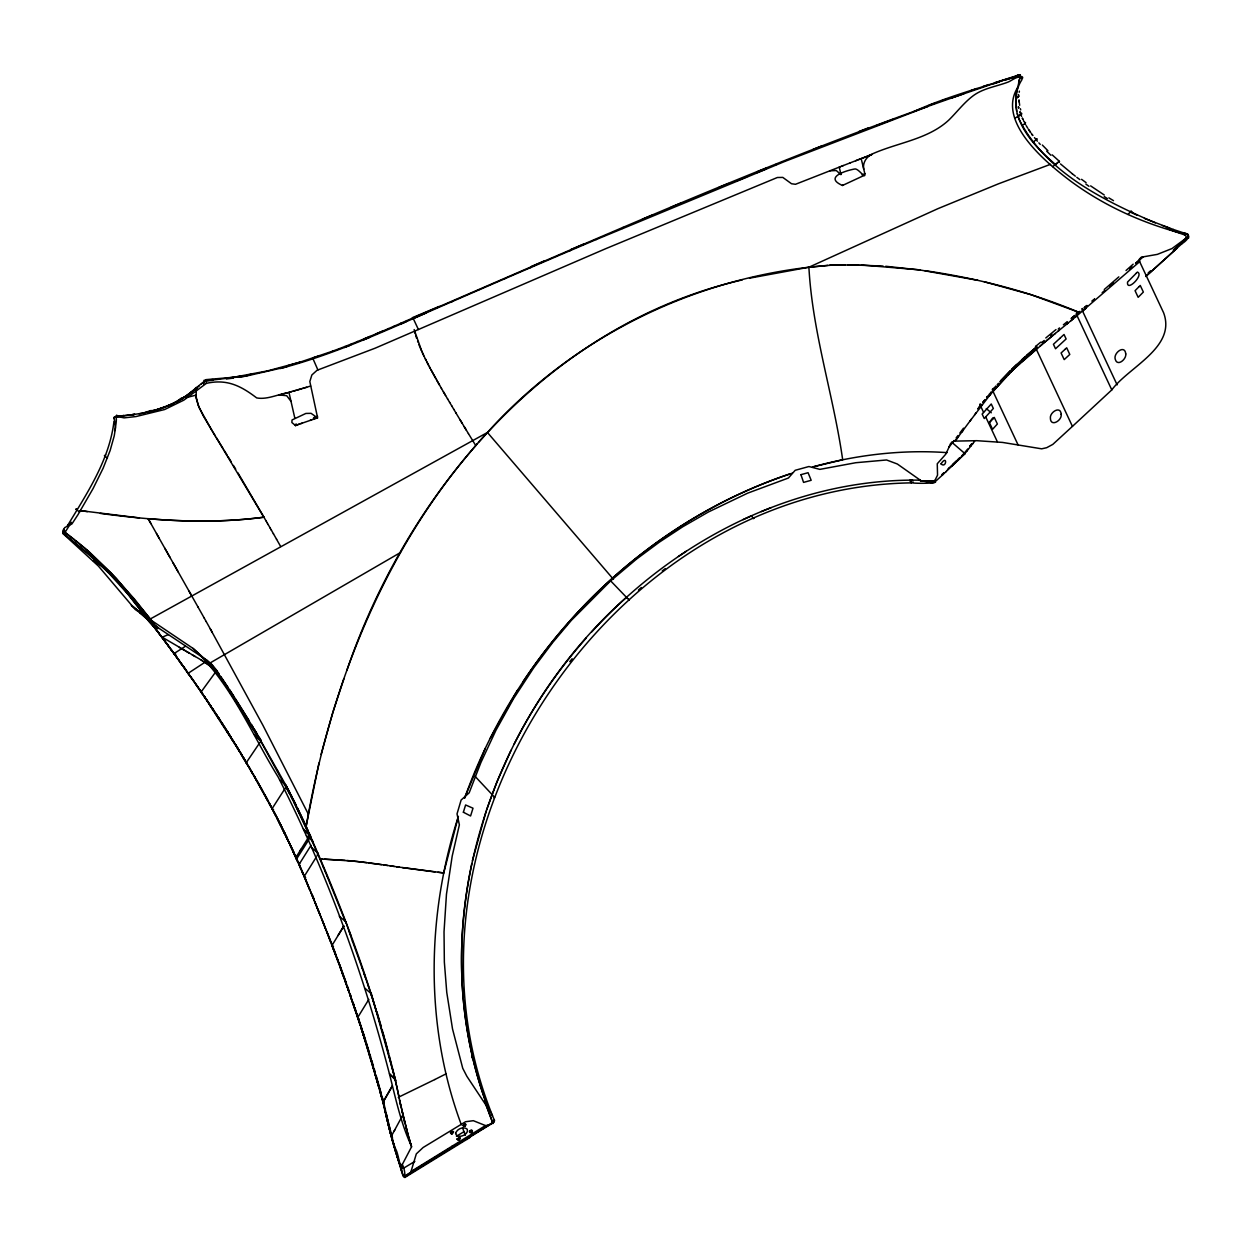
<?xml version="1.0" encoding="UTF-8"?>
<svg xmlns="http://www.w3.org/2000/svg" width="1252" height="1252" viewBox="0 0 1252 1252"><rect width="100%" height="100%" fill="white"/><g stroke="black" fill="none" stroke-linecap="round" stroke-linejoin="round"><path stroke-width="1.5" d="M296.458 859.216L308.665 839.951M402.283 1164.548L401.313 1169.133L402.08 1172.373M471.55 1132.09C474.915 1129.288 468.545 1134.594 470.095 1130.603M465.165 1126.002C462.958 1126.8 465.994 1125.564 465.916 1124.343C460.846 1129.241 465.854 1120.806 465.4 1125.72M63.257 533.039L63.069 530.488L64.728 527.608L71.927 523.931L77.984 514.666L93.071 488.577L103.118 468.248L110.113 450.579L114.229 435.899L115.497 427.918L114.151 417.198L141.789 413.332L156.312 409.936L171.962 404.005L185.499 396.289L181.712 399.012M113.775 418.371C118.502 411.783 115.434 428.419 114.636 430.735M246.19 762.781L259.79 742.655M867.855 156.046C894.084 142.885 926.636 140.584 948.719 120.161C956.794 112.273 963.633 103.055 972.647 96.154C982.914 88.219 996.263 86.591 1008.11 82.069C1011.757 80.723 1020.38 73.336 1022.055 79.471C1014.386 91.067 1014.073 106.138 1018.971 119.081C1045.279 171.947 1103.544 200.398 1155.314 222.856M1015.779 99.988L1016.765 111.287M451.925 1133.655L453.271 1131.511L450.563 1132.528L452.254 1133.576L453.615 1131.808L451.659 1133.686L452.52 1132.528M459.234 1139.68L459.875 1137.786L459.124 1139.696L457.027 1138.944L459.875 1137.786L459.124 1140.149M464.93 1123.936L462.708 1125.485L463.944 1126.205L464.836 1125.125M459.014 1140.29L458.075 1139.68L459.077 1138.788M452.442 1133.702L451.456 1133.436L452.426 1132.637M463.741 1125.971L464.727 1125.172M459.719 1139.289L458.185 1139.899L459.108 1138.882M332.516 351.186L300.433 362.016L267.521 370.905L233.78 377.243L206.032 379.638L206.345 383.362C227.113 378.714 240.994 385.992 256.691 397.917C266.457 399.811 277.208 394.709 285.988 393.144M395.82 1082.933L395.335 1079.271L389.372 1073.621C362.845 971.364 326.349 871.251 278.21 777.116C251.417 733.672 231.213 683.42 193.011 648.395L135.294 609.552L98.407 566.076L62.71 533.368L87.718 552.93L109.284 573.619L129.363 595.811L153.37 625.828M395.554 1079.913L395.413 1080.726L383.112 1033.088M205.829 380.405L201.4 383.941M383.331 1103.716L383.049 1102.339L392.283 1086.204M1022.524 78.266C1025.169 71.818 991.787 84.213 981.74 87.687C785.583 153.933 596.39 238.975 406.399 320.809M384.067 1106.924L382.971 1102.12L392.22 1085.953M177.236 401.329L181.18 398.261L183.418 398.277L180.022 400.03M1015.81 98.939L1018.784 96.357L1018.299 94.51M1017.61 87.593C996.702 121.647 1045.295 162.071 1070.836 181.274C1103.701 205.469 1141.433 222.715 1180.824 233.138C1192.139 232.23 1189.494 239.022 1181.904 243.733M1173.218 229.429L1187.851 234.296L1187.898 238.083M1040.709 342.187L1035.639 346.413L1035.905 348.353L1072.432 426.384L1052.807 444.397L1046.672 447.7L1041.664 448.826L1002.539 442.425L976.826 440.688L954.055 441.127L950.706 443.333L948.938 447.199L954.227 440.422M196.298 389.982L196.079 397.933L199.068 407.401M1079.897 311.325L1077.456 313.329L1076.407 312.922L1076.673 314.862L1111.792 389.904L1072.432 426.384M295.785 857.604L309.854 835.147L303.36 828.887M467.09 1139.476L466.793 1138.459L405.93 1176.082L410.781 1172.279L416.321 1153.874L423.145 1147.489L465.556 1121.729L473.334 1120.697L485.839 1125.704L487.826 1125.016M331.952 945.526L343.956 925.854L337.993 935.541M357.665 1017.547L368.839 999.378M1015.92 97.171L1016.061 95.731M298.884 864.694L311.044 845.319M113.979 421.345C109.472 459.719 87.311 492.787 67.827 525.151M115.779 416.619L123.932 415.586L121.757 415.774M113.807 418.622L114.746 416.76M948.875 447.512L945.776 454.179L937.263 463.756L937.545 475.15L935.26 479.782L931.942 482.724L920.987 480.674L897.34 464.007L886.557 459.969L855.742 462.724L819.857 469.375L808.933 466.526L795.192 470.298L788.4 478.029L747.601 493.178L708.303 512.037L682.794 526.732L659.381 542.132L636.72 558.94L610.647 580.865L571.35 620.335L552.57 642.636L533.618 667.926L513.523 698.679L495.995 730.182L480.925 762.484L469.156 792.845L461.112 800.044L457.027 813.894L459.374 824.865L452.191 856.133L446.463 894.257L444.022 931.832L444.35 962.099L446.761 992.413L452.52 1028.941L462.739 1068.285L466.855 1076.282L490.909 1112.59L494.415 1120.18L492.928 1123.56L484.54 1100.774M1018.032 444.82L992.977 391.313C990.629 387.604 994.87 389.388 995.888 386.273M1019.222 92.288L1019.363 91.114M143.823 412.941L150.522 410.64L154.716 410.5M1016.233 94.323L1017.438 88.235M1132.246 212.308L1131.119 210.962L1128.052 214.483M1017.532 88.016L1020.13 77.029M1020.083 75.026C1022.18 75.683 1015.45 73.837 1017.344 76.544M306.333 825.209L318.963 762.969M116.593 416.791L119.582 415.946M493.445 1122.105L449.39 1148.851L493.491 1122.34M452.16 1146.159L453.881 1146.425M352.438 941.16L345.771 921.816L339.308 916.214M306.192 826.383C329.777 688.428 383.065 552.085 475.76 445.587M458.154 817.04C426.462 916.292 424.788 1026.624 461.346 1124.797M406.524 1175.957C400.233 1180.307 399.482 1150.932 394.224 1147.098M494.493 1121.009L494.352 1119.914L493.1 1122.762L466.965 1138.929M471.957 1131.964L472.348 1130.431L470.329 1130.478M951.645 442.144L965.073 453.725L961.786 455.9M471.816 863.536C454.445 944.337 458.655 1030.365 487.983 1107.91M437.903 872.268L443.724 872.941L458.404 816.398M472.411 860.766L486.167 811.077M1018.612 82.382L1019.488 79.142M321.06 754.471L332.875 712.185L343.909 678.662M345.865 922.661L326.928 875.837M357.665 1017.516L359.512 1023.166M1035.529 346.647L1037.454 347.477M471.441 1132.669L471.096 1132.34M486.558 809.887L496.997 781.717L511.019 750.292M464.602 798.197C517.655 648.943 639.412 523.899 790.466 473.725M196.705 388.636L197.034 387.76L192.839 391.203M346.82 670.509C408.418 489.939 550.254 323.892 742.186 279.932M464.617 797.931L485.353 748.273M1059.38 162.04L1059.223 162.322M331.968 945.323L341.608 969.971M401.156 1168.57L400.812 1167.349L411.611 1146.722L410.687 1143.389L411.345 1145.47M369.903 990.723L376.382 1011.287M392.017 1134.969L391.266 1136.347L402.972 1114.749L400.186 1102.636M514.118 744.095C533.508 705.784 557.923 670.023 586.374 637.878M490.299 738.179L517.373 690.462M913.193 482.02C904.069 483.507 933.82 483.882 935.479 482.114M394.177 1130.994L394.896 1129.68M494.337 1121.416L492.85 1122.934L484.665 1101.212M63.586 529.377L64.134 533.915L63.085 533.462M67.232 526.169L67.827 525.151M71.364 522.272L65.48 531.662L63.821 529.643M316.208 857.197L304.189 876.447L303.234 874.162M317.069 855.836L318.039 853.175L311.576 847.588M300.183 850.577L301.043 849.216M309.526 838.605L310.512 835.976L304.017 830.358M285.221 788.212L272.107 808.636L273.578 809.778M403.692 1176.614C405.914 1177.6 404.553 1167.678 402.08 1164.219M523.117 681.651C586.859 585.31 682.23 509.267 792.344 473.178M157.799 628.645L134.574 599.223L111.037 572.884L89.33 552.007L65.573 532.836L74.4 539.549M117.406 416.102L116.843 415.241L116.17 416.274L124.104 417.871L135.967 416.556L164.622 409.529L183.825 400.155L206.345 383.362M969.815 421.282L989.862 395.069L1006.045 376.821M971.396 419.138L955.182 440.97L958.516 436.541M961.802 432.143L963.414 429.952M974.541 414.882L976.106 412.769M116.577 415.429L116.186 416.274L118.345 416.118M963.524 428.153L959.861 433.035M956.121 437.95L957.999 435.493M982.319 404.568L980.832 406.509L983.618 412.44L991.255 403.989L993.352 408.481L984.244 418.544L982.147 414.068L983.493 412.581M989.221 422.519L992.805 417.902M984.307 400.499L982.82 402.44L985.058 399.545M969.831 446.307L971.849 443.724M969.721 446.448L971.74 443.865M972.601 443.865L974.635 441.267M188.223 673.247L206.94 660.962L193.011 648.395M966.841 451.127L970.816 446.119M964.009 454.46L966.904 451.064M970.691 446.275L972.741 443.678M987.327 396.665L986.576 397.62L988.078 395.726M569.754 661.698L572.133 658.693M965.683 451.534L967.686 449.03M961.802 455.885L965.636 451.596M988.845 394.771L989.612 393.832M989.111 395.992L990.645 394.114M990.379 392.878L991.146 391.939M992.695 390.076L995.95 386.211M992.194 392.252L1013.478 369.403L1045.17 341.812M161.946 637.284L168.394 634.592M997.202 384.755L998.47 383.315M478.42 442.3L484.039 436.134M477.137 443.74L475.65 445.399L468.42 433.599M999.753 381.876L1010.317 370.67M185.312 646.329L174.075 653.544L174.998 654.749M1000.849 380.639L1016.671 364.457M484.821 435.289L487.435 432.472C570.067 340.591 686.268 281.481 808.902 267.224L831.891 265.142L858.856 264.892M1111.792 389.904C1128.553 366.993 1176.536 347.383 1163.609 312.781L1139.664 261.668L1139.367 259.101L1141.354 257.176L1157.364 254.375L1172.013 248.553L1185.894 238.318L1186.113 236.159L1184.251 234.218L1185.394 234.218M591.82 631.837C674.812 540.426 795.067 478.107 920.142 480.173L919.516 480.158M1052.196 154.857L1059.474 161.414L1052.635 166.626M1057.408 162.791L1055.702 164.716C1039.661 150.741 1023.197 134.856 1017.328 113.729M1007.422 375.412L1008.799 374.019M1011.679 369.293L1025.357 356.538M1010.192 372.626L1019.723 363.565M964.916 453.568L962.178 456.244M963.555 454.914L960.8 457.575M961.724 456.698L955.26 462.911M960.347 458.029L958.5 459.797M957.107 461.127L958.03 460.251M956.184 462.019L953.398 464.68M958.234 459.281L960.018 457.59L952.835 464.414M954.791 463.35L945.933 471.769M951.536 466.448L952.944 465.118M956.45 460.986L949.266 467.778M947.482 469.484L949.251 467.81M942.615 474.899L934.336 482.443L935.447 482.145M942.177 475.306L946.356 471.362M1187.225 237.395L1176.77 247.129M1186.974 237.614L1174.313 249.383M626.282 597.47C486.872 721.121 420.75 930.565 488.045 1108.004M1182.217 243.436L1146.269 276.019M213.169 379.528L204.029 380.342L203.873 384.286M1173.249 250.369L1175.597 248.209M1176.708 248.538L1145.705 276.52M205.5 380.232L202.918 382.564M1139.664 261.668L1075.765 316.772M1021.069 362.344L1036.28 349.198M1022.242 359.308L1036.672 346.82L1026.75 355.302M201.885 383.253L185.546 396.54M1057.862 162.353L1059.427 161.383M1126.033 270.526L1133.154 264.172M1129.492 268.851L1131.933 266.676M1148.162 272.936L1150.588 270.792M199.35 385.757L198.833 386.211M1118.834 276.864L1104.28 289.494M1109.695 286.176L1113.435 282.936M198.317 386.665L193.027 391.062M1036.985 138.988L1036.14 139.692L1037.407 141.194M933.648 482.474L931.222 483.303M1102.167 292.655L1104.671 290.495M638.442 590.021L641.368 587.532M1033.025 142.274L1036.891 139.05M1040.083 346.022L1042.634 343.909M1044.293 340.481L1041.774 342.579L1043.026 341.53M1117.128 384.88L1082.589 311.138L1086.266 308.086M1043.871 342.876L1052.807 335.505M1046.406 340.779L1055.358 333.423M1045.796 337.962L1055.984 329.573M1050.616 335.239L1051.883 334.19M1076.188 314.362L1077.456 313.329M1077.033 315.723L1070.679 320.919M1058.253 328.979L1059.536 327.93M1072.369 317.476L1074.92 315.41L1071.07 318.54M1068.128 323L1054.059 334.472M1073.23 318.853L1066.861 324.033M1063.386 324.8L1067.267 321.639M1057.909 331.326L1059.192 330.293M193.528 390.374L184.592 397.166M192.135 391.751L188.473 394.49M191.979 391.876L189.287 393.895M452.645 1131.401L450.423 1132.95L451.534 1133.529M471.409 1130.165L469.281 1131.73L470.94 1132.387M662.261 570.896L665.328 568.596M206.017 662.12L204.029 661.635M187.44 395.225L188.285 394.349M186.501 395.882L187.362 394.99M678.443 556.451L686.284 551.24M183.575 397.839L184.545 396.915M182.557 398.496L183.575 397.541M182.589 398.167L180.57 399.419M1014.965 118.142L1021.663 114.198L1019.832 111.694L1020.474 113.556M162.901 636.673L161.993 637.08L202.558 660.79M485.494 1125.579L411.063 1171.496M394.787 1149.023L403.081 1176.176L404.959 1177.412L469.985 1137.442M409.733 1173.218L449.452 1148.694M456.448 1136.253L463.991 1131.667L462.661 1128.24M181.305 399.263L177.831 401.266M403.504 1168.241L414.85 1161.387M175.875 654.217L174.889 654.593L171.054 649.804M209.898 663.075L400.53 552.492M179.584 400.28L175.656 402.424L176.939 401.751M151.649 623.574L148.206 619.114L150.35 618.942L487.435 432.472L613.48 579.347M1035.639 346.413L1036.437 346.632M175.515 402.252L166.344 406.446M445.978 1073.887L434.773 1079.553M434.773 1079.553L398.277 1097.331M174.216 403.144L167.079 406.337M1021.757 125.388C1022.634 125.137 1027.391 122.586 1024.762 122.305M862.127 174.92L864.835 173.668L861.188 158.613L867.182 156.297M864.099 175.436L842.486 185.468C823.628 177.268 845.82 170.679 854.302 169.067C858.324 167.439 865.742 180.523 864.835 173.668M405.241 1177.318L404.568 1177.428M743.093 519.643L751.435 515.84L753.516 518.657L754.299 517.655M171.962 404.24L168.112 405.914M439.249 306.411L412.377 317.695L412.237 319.025M840.593 166.61L795.49 184.294L791.53 183.747L782.797 177.408L777.367 177.502L605.483 248.788L375.115 348.197L317.053 370.279L311.858 374.974L309.823 381.547L317.632 417.98L311.075 413.332L305.864 413.442L292.029 419.968L291.873 422.519L295.738 425.743L296.114 423.849M400.327 323.47L406.869 320.606M280.245 368.558C340.043 352.861 395.929 325.739 452.52 301.435M412.315 319.01L426.353 312.859M400.045 324.378L406.149 321.701M394.239 326.13L400.781 323.282M451.675 301.795L478.655 290.057M388.136 328.76L394.662 325.943M477.951 290.37L504.806 278.726M504.212 278.977L530.926 267.459M531.224 266.519L544.37 260.87M388.543 328.587L375.913 333.971M530.472 267.662L557.062 256.253M570.63 249.633L583.761 244.03M569.863 250.776L583.182 245.095M556.733 256.378L570.114 250.666M582.978 245.173L596.234 239.539M596.108 239.601L784.644 161.508L927.982 106.451M382.392 331.217L363.612 339.089M642.307 219.272L651.901 215.25M671.056 207.237L680.65 203.247M370.06 336.428L357.415 341.593M718.961 187.409L728.523 183.481M363.174 340.043L369.371 337.492M737.209 180.711L746.787 176.814M1018.862 115.951L1021.695 113.322M756.349 172.933L765.911 169.051M757.241 171.774L766.803 167.909M761.232 511.63L771.091 507.67M351.217 344.065L357.649 341.499M813.111 149.395L822.298 145.764M344.973 346.507L351.405 343.987M344.472 347.477L350.732 345.036M842.001 166.062L850.264 162.838M843.332 165.53L839.216 167.142L841.015 174.56M857.104 160.193L850.202 162.87M858.434 159.677L871.861 154.512C866.212 156.719 862.456 163.23 863.755 169.223M855.695 160.741L861.188 158.613M858.997 131.491L868.168 127.97M161.023 408.575L166.14 406.712M338.713 348.885L345.145 346.444M876.29 125.638L894.585 118.752M164.09 407.495L165.593 406.931M332.422 351.217L338.838 348.839M164.403 407.213L149.958 411.626M912.849 111.976C945.307 97.061 984.448 86.654 1019.785 74.948M317.585 416.274L313.579 417.73M315.488 418.434L316.959 418.058L295.347 425.508L299.4 424.115M929.109 105.278L935.103 103.118M312.812 419.404L314.158 418.919M1050.569 164.294L998.36 183.856L937.92 208.661L808.902 267.224L749.541 278.179M310.136 420.359L311.482 419.874M941.113 100.974L947.107 98.845M951.911 97.906L963.852 93.759M300.746 423.645L302.092 423.192M971.067 90.535L977.045 88.516M162.087 408.215L156.312 410.046M319.761 355.709L312.656 357.978L317.898 369.935M829.951 170.788L836.289 170.538L840.781 174.529M983.008 86.513L988.986 84.541M994.949 82.601L1018.784 75.073M993.65 83.774L999.581 81.849M1005.528 79.956L1017.391 76.262M157.909 409.576L159.474 409.091M310.621 386.07L287.178 392.831M305.269 387.713L306.615 387.306M300.433 362.016L287.365 365.834M302.577 388.527L303.923 388.12M301.231 388.918L297.131 390.108M295.801 390.483L293.062 391.25M291.685 391.626L288.962 392.361L294.846 418.231M286.802 366.789L246.863 375.944L205.813 380.796L212.73 380.342M812.814 466.918C856.384 454.883 901.956 449.421 947.107 452.645M287.584 392.737L282.842 393.957M812.47 467.012L842.674 459.766C833.503 395.209 812.423 332.735 808.902 267.224L827.791 265.361M151.476 411.329L153.652 410.781M471.268 1132.825L469.656 1132.34M282.42 394.067L281.152 394.38M187.55 397.291L195.781 395.194L198.113 405.116L203.372 416.04L266.097 520.942M185.906 397.698L186.72 397.494M1015.873 97.891L1018.565 96.654L1018.518 94.682M279.024 394.912L286.708 395.71L291.012 401.36M247.38 375.052L254.125 373.785M143.197 413.082L138.988 413.786M459.202 1137.645L456.98 1139.195L458.263 1139.962M240.102 377.087L246.863 375.944M240.587 376.21L226.941 378.135M299.651 863.567L298.821 863.411M226.455 378.98L233.295 378.104M133.401 414.615L120.536 415.946M237.927 472.865L263.937 517.186C209.585 524.4 154.497 520.675 100.363 513.414M263.937 517.186C225.563 522.225 186.673 521.974 148.159 518.704L159.223 538.376M202.214 692.966L201.149 692.262L202.448 694.156M297.334 858.669L295.848 857.839M829.513 265.267L845.382 264.782M305.66 877.699L304.158 876.478L309.714 889.812L302.906 873.411M451.612 1133.702L450.814 1133.576M333.47 946.543L332.03 945.698L333.752 950.205M911.331 482.865C609.927 487.435 379.763 836.727 492.599 1115.908M493.93 797.868L494.634 797.258L475.228 776.522M1185.894 238.318L1188.508 238.177L1188.367 236.299M910.627 480.079L912.536 480.079M847.807 264.751L883.067 266.066M137.485 610.162C146.281 614.2 149.52 627.174 158.926 628.285L206.517 659.96L212.355 664.953L230.822 691.683L256.754 733.312M921.582 480.878L920.251 480.862L934.868 481.347L929.579 481.112M1187.35 238.318L1188.711 236.941M922.912 480.909L925.588 480.971M861.11 264.954L919.093 269.806L977.843 280.307M320.089 858.982L322.171 859.044M926.918 481.003L928.248 481.05M320.496 859.013L345.082 860.312M324.268 859.122L356.742 861.407L387.666 865.476M885.759 266.269L920.079 269.994M346.804 860.453L366.758 862.581M139.441 517.921L80.159 510.597L87.374 511.63M105.653 454.945L104.386 455.712L107.39 458.075M443.724 872.941L396.634 866.791M434.976 871.924L402.424 867.62M368.87 862.847L381.578 864.6M383.691 864.897L399.435 867.198M924.805 270.651C976.936 278.163 1028.424 291.278 1077.096 311.56M390.076 865.821L394.317 866.447M247.192 763.704L246.284 762.969L247.317 764.706M93.29 560.833C116.405 573.4 130.427 600.115 148.206 619.114L146.703 617.831M449.687 1148.46L405.413 1175.612M984.244 281.778L1030.803 294.596L1078.723 312.249M392.533 1137.614L391.344 1136.753L388.151 1123.858M1184.877 235.032L1174.392 231.307M197.253 387.572L195.719 387.65L195.187 389.028M1173.281 229.46L1144.438 218.411M1169.697 228.193L1162.435 225.563M1174.454 231.323L1167.396 228.631L1170.964 230.008M1137.239 215.266L1130.024 211.948M358.729 1018.612L357.743 1017.813L358.588 1020.333M153.636 624.56C139.692 615.358 166.61 633.356 155.937 626.235M247.067 763.642L243.655 758.07M297.475 860.14L296.521 859.357M383.941 1103.497L384.348 1105.516M201.087 659.96L214.405 668.944L226.612 686.659L262.357 744.173L291.544 797.43M195.171 656.564L192.213 654.859M205.5 662.48L215.281 669.914L228.005 688.788M189.224 653.137L186.251 651.4M181.759 648.802L184.748 650.539M179.318 647.362L180.538 648.082M1108.849 197.863L1113.482 200.649M1104.264 196.58L1107.378 198.536M1082.761 308.555L1081.822 308.759L1082.589 311.153M1104.248 194.983L1090.633 185.891M623.136 227.348L622.338 228.49M299.744 865.523L297.773 861.642M381.594 1096.783L383.941 1103.294M206.658 660.101L215.829 669.178M1085.875 184.091L1088.958 186.282M155.545 625.953L154.387 625.108M77.029 510.174L76.09 509.329L79.596 512.037M190.038 675.783L188.144 673.56L191.509 677.864M1081.572 179.333L1086.094 182.651M1076.814 177.314L1079.85 179.615M152.306 623.559L139.864 613.01M842.486 185.468L843.394 184.78M152.087 623.386L142.196 614.043L147.454 618.472M1072.322 173.778L1075.327 176.141M75.339 540.285L85.934 549.033M134.762 607.987L131.335 605.279L146.343 617.518M135.451 608.519L136.797 609.614M1072.338 173.793L1060.491 163.918M64.134 533.915L62.96 531.364L64.212 534.056L98.611 562.962M776.381 164.043L775.457 165.201M986.294 408.575L991.271 412.8M205.797 660.884L216.674 670.587L201.056 692.043L207.91 701.73M173.997 653.841L174.842 654.577M188.927 674.233L187.315 672.371M254.266 734.408C274.517 756.411 244.203 718.022 244.766 715.017M279.712 779.965L286.16 785.505L287.678 789.887M306.396 835.71L312.765 841.172L312.609 842.267M365.052 988.36L371.406 993.806M400.89 1167.787C404.24 1169.603 401.61 1168.492 400.124 1165.268M86.936 549.894L116.311 578.44L150.35 618.942M339.542 964.369L363.69 1034.434L383.879 1103.231M188.16 673.576L186.438 671.135M143.307 615.014L144.121 615.781M161.977 637.55L165.154 641.431M395.569 1080.1L389.45 1073.919C395.538 1097.847 400.765 1122.872 411.016 1145.189M1050.882 155.248L1046.719 151.21M1047.908 150.741L1042.321 145.029M610.647 580.865L629.24 600.209L628.551 599.113M1038.863 142.853L1040.24 144.403M332.015 945.667L327.069 932.302M149.364 621.368L152.118 624.638M1036.14 139.692L1034.465 137.626M154.919 628.05L161.633 636.626M152.087 624.623L153.433 626.297M153.433 626.282L158.503 632.557L152.509 624.701M154.231 626.939L155.076 628.066M155.17 628.551L159.348 633.684M158.378 632.761L165.968 642.511M159.286 633.966L164.341 640.335M1032.039 134.465L1032.837 135.529L1031.272 133.401M163.527 639.6L171.634 650.195M165.029 641.65L165.796 642.667M165.859 642.292L168.41 645.813M165.796 642.667L170.022 647.988M167.361 644.326L168.112 645.343M168.05 645.719L172.447 651.29M168.864 646.361L169.615 647.394M169.552 647.769L173.245 652.386M171.868 650.445L174.044 653.481M173.308 652.871L176.642 657.034L174.044 653.888M175.906 655.97L177.534 658.27M175.624 656.064L179.302 660.727M176.579 657.363L177.205 658.239M357.681 1017.735L356.241 1012.837M176.798 657.206L178.41 659.491M177.518 658.677L181.071 663.184M178.566 659.663L180.194 661.948M179.349 661.212L181.415 664.092M180.131 662.292L181.963 664.405M181.227 663.357L182.839 665.641M181.164 663.732L183.715 666.878M182.041 664.968L184.748 668.286M182.995 665.814L183.872 667.05M183.543 667.05L184.686 668.662M185.484 669.335L184.607 668.098L186.36 670.571M184.467 668.349L188.097 673.044M185.406 669.663L186.016 670.54M185.625 669.523L187.221 671.808M187.377 671.995L188.254 673.232M189.005 674.765L190.899 677.019M191.102 677.301L192.025 678.615M189.834 675.939L192.479 679.273M190.132 675.908L190.711 676.737M191.462 678.271L197.174 686.018M194.138 681.636L192.323 679.022L195.5 683.608M1030.537 132.368L1028.299 129.066M1030.506 132.321L1029.019 130.145M194.749 682.512L196.314 684.766M195.531 684.108L198.724 688.271M196.361 684.828L197.926 687.113M197.159 686.44L201.948 692.951L199.569 689.476M197.957 687.16L200.336 690.619M200.367 691.12L201.165 692.293M203.184 694.782L201.165 691.808L204.937 697.348M203.638 695.439L205.672 698.428M203.7 696.018L204.968 697.865M216.346 669.914L219.288 674.265M204.154 696.206L210.852 706.144M206.095 699.07L214.249 711.23M206.236 699.727L208.552 702.701M207.143 701.073L236.284 746.38M220.775 676.487L227.974 687.332M208.74 703.467L210.978 706.347M209.992 705.33L213.795 710.541M211.228 707.192L213.388 709.978M212.48 709.055L213.716 710.917M213.012 709.399L216.69 714.955M214.593 711.809L216.659 714.892M214.937 712.795L216.173 714.657M215.798 713.624L219.57 719.368M229.476 689.633L233.748 696.222M229.492 691.041L232.34 695.423M216.987 715.455L219.053 718.57M217.394 716.535L219.82 720.276M218.177 717.271L220.258 720.401M218.803 718.225L222.433 723.781M220.555 720.917L223.106 724.814L221.041 722.138M235.173 698.428L248.851 720.244M235.157 699.805L243.467 712.936M221.651 722.639L225.266 728.194M223.498 725.957L225.485 728.601M223.842 726.05L224.656 727.334M224.765 727.396L228.052 732.577L224.484 727.052M226.299 729.885L229.679 735.159M226.737 731.058L228.349 733.609M227.301 731.481L230.869 737.052M229.163 734.893L231.135 737.585M229.539 735.018L231.291 737.741M230.086 735.91L233.623 741.481M216.299 437.652L223.106 448.623M231.557 738.711L234.515 742.921M232.34 739.995L234.343 742.765M215.328 436.103L212.793 431.987M224.077 450.188L227.003 454.945M1027.626 128.001L1026.264 125.748M232.856 740.339L236.362 745.91M227.989 456.526L231.213 461.8M235.157 744.079L239.069 750.339M236.112 745.503L237.708 748.101M212.167 430.97L199.35 408.027M235.579 744.768L241.73 755.332M237.583 748.023L239.288 750.684M237.066 747.647L239.414 751.482M460.016 419.717L468.436 433.63M238.381 749.338L242.418 755.864M464.257 426.744L466.354 430.187M233.451 465.478L235.689 469.171M251.511 724.611L252.826 726.786M238.303 749.197L241.761 754.768M462.176 423.301L455.822 412.753M240.775 753.281L241.573 754.612M254.14 728.961L286.802 786.882M240.979 753.641L244.422 759.213M241.01 754.127L248.319 766.412M453.74 409.263L455.931 412.91M243.154 757.241L243.937 758.555M242.497 756.599L244.782 760.433M451.659 405.773L453.85 409.451M243.983 758.462L245.517 761.059M449.578 402.268L451.784 405.977M447.496 398.778L449.703 402.502M447.653 399.012L443.38 391.751M259.336 737.678L260.619 739.854M246.284 762.515L250.447 769.401M247.99 765.379L252.309 773.235M445.587 395.522L441.33 388.23M249.32 768.118L250.322 769.823M249.68 768.258L252.121 772.281M251.355 771.138L255.455 778.04M251.37 771.639L253.295 774.941M441.518 388.543L436.525 379.825M253.014 774.018L259.133 785.192M266.05 520.848L267.161 522.804M254.266 776.647L255.251 778.368M439.499 385.037L431.126 370.06M267.099 522.679L268.241 524.666M268.147 524.51L270.354 528.391M270.244 528.172L271.418 530.238M254.672 776.897L258.726 783.783M271.277 530.003L273.499 533.9M273.374 533.665L276.614 539.346M256.222 780.074L257.192 781.78M276.489 539.158L280.651 546.467M256.316 779.777L261.965 789.543M164.748 548.141L178.316 572.148M156.484 533.508L170.178 557.75M172.933 562.617L197.972 606.954M189.083 591.21L191.759 595.952M197.941 606.907L204.17 617.94M148.159 518.704L150.944 523.649M257.975 783.142L269.665 804.379M435.759 378.464L429.389 366.805M204.123 617.878L206.22 621.602M206.189 621.54L212.339 632.526M259.571 785.536L263.562 792.422M259.602 786.021L261.214 788.901M210.32 628.927L262.936 725.331L308.274 814.003M1025.012 123.525L1025.638 124.652M261.997 790.309L263.296 792.657M262.795 791.28L266.723 798.181M263.937 793.831L264.579 795.004M276.895 769.777L278.46 772.625M264.375 794.159L268.288 801.061M265.862 797.336L266.504 798.51M267.145 799.684L267.772 800.857M267.521 799.918L269.837 803.941M269.07 802.798L277.662 818.824M269.102 803.299L270.635 806.178M430.344 368.604L426.869 361.953M270.291 805.552L270.917 806.711M270.62 805.678L272.169 809.058M272.623 809.934L272.138 808.573L273.765 812.11M273.844 811.468L274.767 813.237M273.061 810.31L274 812.548M286.019 785.364L289.948 792.939M273.969 812.063L274.454 813.424M428.607 365.334L424.068 356.304M273.734 811.609L275.362 815.162M287.6 788.4L296.035 805.067M275.69 815.005L276.598 816.773M275.346 814.676L275.8 816.038M288.445 791.389L289.995 794.41M275.315 814.645L278.93 822.141M276.692 817.306L278.429 820.31M276.238 816.429L277.6 819.528M1024.105 121.804L1023.494 120.63M276.895 817.681L279.321 822.079M290.73 794.457L292.264 797.493M290.793 795.959L293.062 800.451M278.476 820.796L278.914 821.672M279.212 821.86L282.279 827.963M278.445 820.733L286.739 837.103M278.46 821.234L287.459 839.529M280.213 823.863L281.105 825.631M279.368 822.548L280.683 825.178M279.368 823.002L280.683 825.631M293.015 798.995L304.737 823.362M292.342 798.995L310.402 837.244L310.652 836.32M425.304 358.823L426.118 360.451M293.829 801.953L294.58 803.471M281.543 826.915L284.611 832.721M281.121 826.054L281.982 828.245M282.42 828.668L283.281 830.42M282.42 829.121L283.703 831.735M295.362 805.067L299.807 814.207M282.999 829.873L296.646 858.528M284.126 832.173L287.193 838.042M284.126 832.611L284.986 834.364M297.522 808.103L299.729 812.704M284.564 833.049L284.986 833.926M285.832 835.679L286.238 836.993M420.265 347.899L424.115 356.366M287.803 839.325L288.414 840.608M286.865 837.854L288.101 840.452M286.865 838.292L288.101 840.906M300.449 814.191L302.624 818.808M300.496 815.631L302.655 820.232M287.428 839.028L288.899 842.58M423.52 355.145L422.393 352.72M288.727 841.751L290.214 844.443M288.727 842.205L289.337 843.504M985.715 416.916L997.39 441.846M413.285 318.587L418.403 329.526M288.868 842.08L291.732 848.699M303.313 820.31C334.331 889.233 362.423 959.783 382.658 1032.665M303.375 821.766L305.488 826.367M290.808 845.726L291.403 846.994M289.932 844.364L290.542 845.663M289.948 844.818L290.542 846.117M290.308 845.147L297.788 862.143M291.998 848.277L292.592 849.56M291.153 846.962L297.334 861.11M293.171 850.844L294.345 853.41M292.342 849.576L293.547 852.659M306.13 826.43L306.834 827.963M306.192 827.901L306.897 829.434M292.937 850.875L293.531 852.174M307.522 829.481L308.211 831.015M307.585 830.968L310.699 837.917M295.488 855.961L296.067 857.244M294.11 853.473L295.284 856.086M294.142 853.958L295.315 856.587M421.846 351.515L414.162 329.542M308.9 832.549L309.573 834.082M296.724 858.716L298.445 862.565M310.84 838.245L319.761 858.762M310.543 837.572L310.981 838.574M298.727 863.207L303.673 874.538M297.913 861.986L300.981 869.389M299.635 865.883L302.608 873.145M301.607 870.39L302.937 873.896M304.001 875.289L332.797 946.356M319.745 858.716L323.392 867.339M323.36 867.276L325.191 871.627M309.698 889.311L313.297 898.42M325.16 871.564L326.96 875.915M312.264 894.757L314.049 899.061M311.498 893.615L320.309 915.619M1021.616 116.483L1020.912 114.73M465.306 1134.844L463.991 1131.667L465.274 1134.86M419.796 346.773L418.857 344.457M315.05 902.222L318.571 911.315M318.54 910.814L325.41 928.514M321.983 919.406L330.418 941.41M333.486 948.171L334.863 951.802M332.594 947.138L334.753 952.866M335.552 953.617L336.225 955.433M333.736 949.705L335.458 954.713M348.979 930.596L350.67 935.103M336.913 957.248L341.154 970.128M335.426 954.212L337.132 959.22M335.301 954.306L336.365 957.17M336.898 958.609L337.962 961.473M337.101 958.719L338.807 963.727M417.573 341.045L417.98 342.172M352.422 941.113L362.188 968.25M338.776 963.226L343.737 977.264M340.434 967.733L344.378 979.064M342.265 971.787L346.491 983.509M342.766 974.604L341.686 971.615M343.705 976.763L346.945 986.279M345.975 983.54L344.91 980.551M345.317 981.271L347.555 988M347.446 986.2L349.339 991.584M346.929 985.778L348.541 990.786M348.087 989.487L349.136 992.476M362.157 968.172L365.318 977.264M348.51 990.285L356.272 1013.337M363.737 972.694L366.867 981.756M350.278 994.276L351.217 996.968M350.779 997.234L349.684 994.057M400.249 1164.391L400.953 1166.426M350.09 994.792L356.71 1014.668M399.419 1163.249L400.17 1165.753M351.327 998.814L351.875 1000.395M353.08 1002.351L353.987 1005.027M353.502 1005.153L352.422 1001.991M366.852 981.709L368.401 986.263M398.731 1161.23L399.482 1163.734M354.911 1007.719L355.818 1010.411M355.114 1009.91L354.05 1006.749M368.385 986.216L371.406 995.23M356.726 1013.103L357.618 1015.795M398.903 1160.385L399.56 1162.388M357.243 1016.264L357.775 1017.845M398.073 1159.242L398.793 1161.731M358.51 1018.486L362.157 1029.629M358.964 1021.037L360.216 1025.31M397.432 1157.255L398.136 1159.728M416.634 338.369L415.68 335.317M359.496 1022.665L366.288 1044.403M359.559 1022.9L360.169 1024.746M360.764 1026.593L362.564 1032.149M361.218 1027.986L378.73 1086.72M361.03 1027.814L363.424 1035.279M362.877 1031.851L365.694 1040.756M396.79 1155.283L398.246 1158.397M397.479 1157.74L396.18 1153.311M363.143 1033.995L363.737 1035.858M407.636 1133.123L411.517 1146.942M371.328 993.728L395.209 1079.099L392.314 1067.518M364.316 1037.705L364.989 1040.24M410.844 1144.86L409.42 1139.242M366.398 1042.979L369.137 1051.868M365.772 1042.728L368.072 1050.178M367.196 1046.938L368.276 1050.475M395.585 1151.37L396.242 1153.812M367.9 1049.223L371.171 1060.444M369.81 1054.09L370.748 1057.158M368.824 1052.259L369.575 1055.154M369.356 1054.027L370.326 1057.627M395.632 1151.856L394.427 1147.521M376.93 1011.913L381.39 1027.047M371.672 1060.241L373.487 1066.391M370.952 1059.348L373.659 1068.879M371.093 1059.802L383.049 1102.527M395.053 1149.931L393.331 1143.718M372.533 1064.654L373.049 1066.438M408.371 1136.628L408.966 1138.663L399.419 1099.851M374.395 1069.458L375.287 1072.526M373.565 1068.206L374.473 1071.681M393.676 1145.189L395.241 1148.663M376.163 1075.593L381.328 1093.998M375.099 1073.512L377.666 1082.917M392.095 1139.539L394.693 1146.754L392.612 1141.417M375.616 1075.28L377.509 1081.978M393.926 1146.096L391.594 1137.677M382.251 1030.067L384.176 1038.002M393.613 1142.982L394.145 1144.86M393.331 1143.733L391.297 1136.284M407.651 1133.17L402.142 1111.479M378.448 1085.327L379.372 1088.677M378.464 1085.719L379.231 1088.52M384.802 1039.129L388.746 1053.699M379.841 1090.351L380.78 1094.123M380.154 1091.509L382.298 1099.726M380.295 1092.01L380.749 1093.685M393.097 1141.104L390.827 1132.481M391.798 1138.131L392.299 1139.977M382.157 1097.049L383.816 1103.184M381.203 1095.359L382.11 1098.708M414.85 332.359L415.241 333.815M406.008 1127.191L406.54 1129.179M382.564 1100.383L383.002 1102.057M391.845 1138.6L389.935 1131.307M392.111 1137.411L388.73 1124.03M389.356 1055.999L391.735 1065.217M391.015 1135.533L390.421 1132.919M1020.38 108.721L1020.693 109.926M390.201 1132.09L390.389 1133.107M389.982 1131.26L390.233 1132.512M390.514 1131.26L386.226 1113.497M389.356 1128.772L389.622 1130.102L388.887 1127.129M389.575 1129.601L389.779 1130.712M404.161 1120.837L404.646 1122.762M389.09 1127.989L387.995 1123.2M1018.721 107.938L1018.408 106.702L1018.705 107.875M388.292 1124.765L388.73 1126.534M388.543 1125.485L388.746 1126.299M388.042 1123.701L386.383 1116.815M388.01 1123.592L388.151 1124.186M403.238 1117.034L403.692 1118.928M388.151 1121.651L388.433 1122.841M387.463 1120.994L387.588 1121.839M387.588 1119.288L387.87 1120.477M387.134 1119.632L387.291 1120.321M387.525 1121.573L385.24 1111.619M387.087 1117.191L387.306 1118.114M383.065 1102.308L383.362 1103.544M386.164 1115.876L386.649 1117.613M402.659 1113.717L403.097 1115.61M383.879 1103.45L384.082 1104.358M386.43 1114.421L386.868 1116.268M386.023 1115.25L384.552 1109.006M384.301 1105.266L386.289 1113.811M383.973 1106.518L384.505 1108.505M383.503 1104.17L384.99 1110.571M385.068 1111.181L385.287 1112.105M383.785 1105.406L384.223 1107.253M472.114 1056.218L472.787 1059.239M471.91 1055.201L472.74 1058.989M395.209 1079.318L396.274 1085.03M400.327 1104.154L400.812 1106.314M396.117 1083.496L399.732 1100.539M399.717 1100.461L400.202 1102.699M396.571 1085.594L397.025 1087.753M398.825 1096.251L397.025 1087.706M398.809 1096.173L399.278 1098.38M1019.66 105.309L1019.081 100.786M412.456 318.149L412.581 319.338M1019.191 102.038L1019.018 99.831M1125.751 353.94C1126.659 359.105 1117.316 367.055 1115.266 359.324C1113.028 353.048 1124.953 344.097 1125.751 353.94M470.376 1132.137L471.221 1131.417L470.376 1132.137M65.386 532.1L65.386 532.022M1061.18 414.334C1062.181 420.578 1050.381 427.542 1050.381 417.996C1049.771 412.158 1060.726 405.288 1061.18 414.334M455.618 1133.404C456.933 1139.555 469.453 1134.828 467.184 1129.148C463.537 1125.986 456.745 1129.038 455.618 1133.404M980.128 404.193L980.832 406.509L980.144 404.114M941.034 463.929C946.637 468.874 947.561 453.991 941.034 463.835M76.043 509.173L76.967 509.376L76.059 509.267M1188.398 235.767L1187.319 234.202L1188.414 235.72M463.365 812.235L470.58 815.975L473.006 808.213L465.603 804.973L463.365 812.235M979.549 406.697L977.796 409.028L981.318 404.365L979.549 406.697M992.758 419.044L989.456 422.707L992.554 429.326L997.374 424.005L994.26 417.385L992.758 419.044M1136.174 273.327L1127.567 282.029C1126.252 292.843 1144.516 274.673 1137.395 272.075L1136.174 273.327M1138.96 286.755L1135.063 290.699L1138.162 297.319L1143.358 292.06L1140.243 285.44L1138.96 286.755M943.883 472.88L942.083 474.571L943.851 472.896M1059.724 338.463L1053.433 344.284L1055.53 348.76L1066.125 338.963L1064.028 334.487L1059.724 338.463M1064.936 349.433L1061.086 352.986L1064.2 359.606L1069.787 354.441L1066.688 347.806L1064.936 349.433M1142.841 256.879L1135.58 263.421L1142.841 256.879M1094.545 299.103L1091.994 301.247L1094.561 299.103M1086.877 305.535L1084.31 307.679L1086.877 305.535M800.936 474.664L803.565 482.396L811.171 480.298L808.072 472.708L800.936 474.664M149.426 411.814L147.36 412.268L149.426 411.814M134.715 414.412L130.427 414.928L134.715 414.412M910.986 482.536L909.985 480.079L910.971 482.521M1022.931 119.441L1022.383 118.251L1022.931 119.441"/></g></svg>
